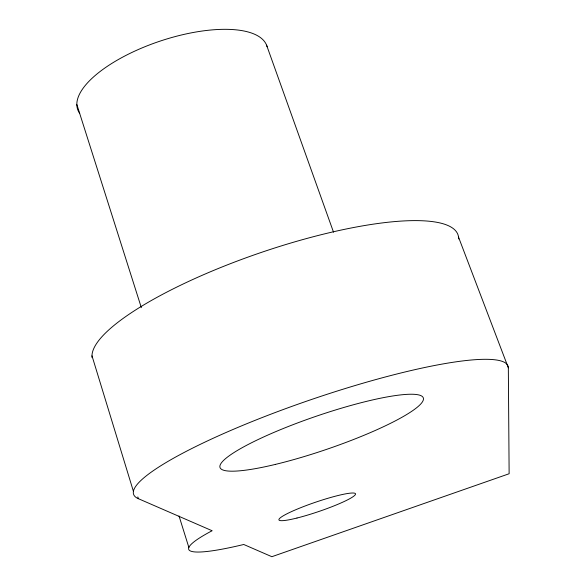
<?xml version="1.0" encoding="UTF-8"?>
<svg xmlns="http://www.w3.org/2000/svg" width="586" height="586" viewBox="0 0 586 586"><rect width="100%" height="100%" fill="white"/><g stroke="black" fill="none" stroke-linecap="round" stroke-linejoin="round"><path stroke-width="0.88" d="M137.835 496.943L138.369 498.686L212.154 530.755L211.341 531.143A135.198 16.481 -18.8 0 0 242.765 544.724L243.725 544.475L271.86 556.7L509.131 473.744L508.333 367.818L458.545 237.162A193.124 47.1 -18.9 0 0 269.45 249.702A193.124 47.1 -18.9 0 0 92.083 357.672M266.579 45.159L333.529 232.188M76.869 104.557L141.343 307.657M179.03 515.988L188.86 547.441M91.995 355.834L133.462 491.508M458.545 237.162L458.765 238.971M138.369 498.686A197.878 32.105 -18.9 0 1 299.087 403.805A197.878 32.105 -18.9 0 1 508.333 367.818M79.696 113.369A99.781 38.5 -18.5 0 1 155.627 42.653A99.781 38.5 -18.5 0 1 267.106 46.748M275.596 464.354A107.428 17.346 -18.9 0 0 423.304 397.894A107.428 17.346 -18.9 0 0 266.117 435.838A107.428 17.346 -18.9 0 0 275.596 464.354M296.992 518.024A40.441 4.915 -18.8 0 0 355.519 494.196A40.441 4.915 -18.8 0 0 299.138 508.326A40.441 4.915 -18.8 0 0 296.992 518.024"/></g></svg>
